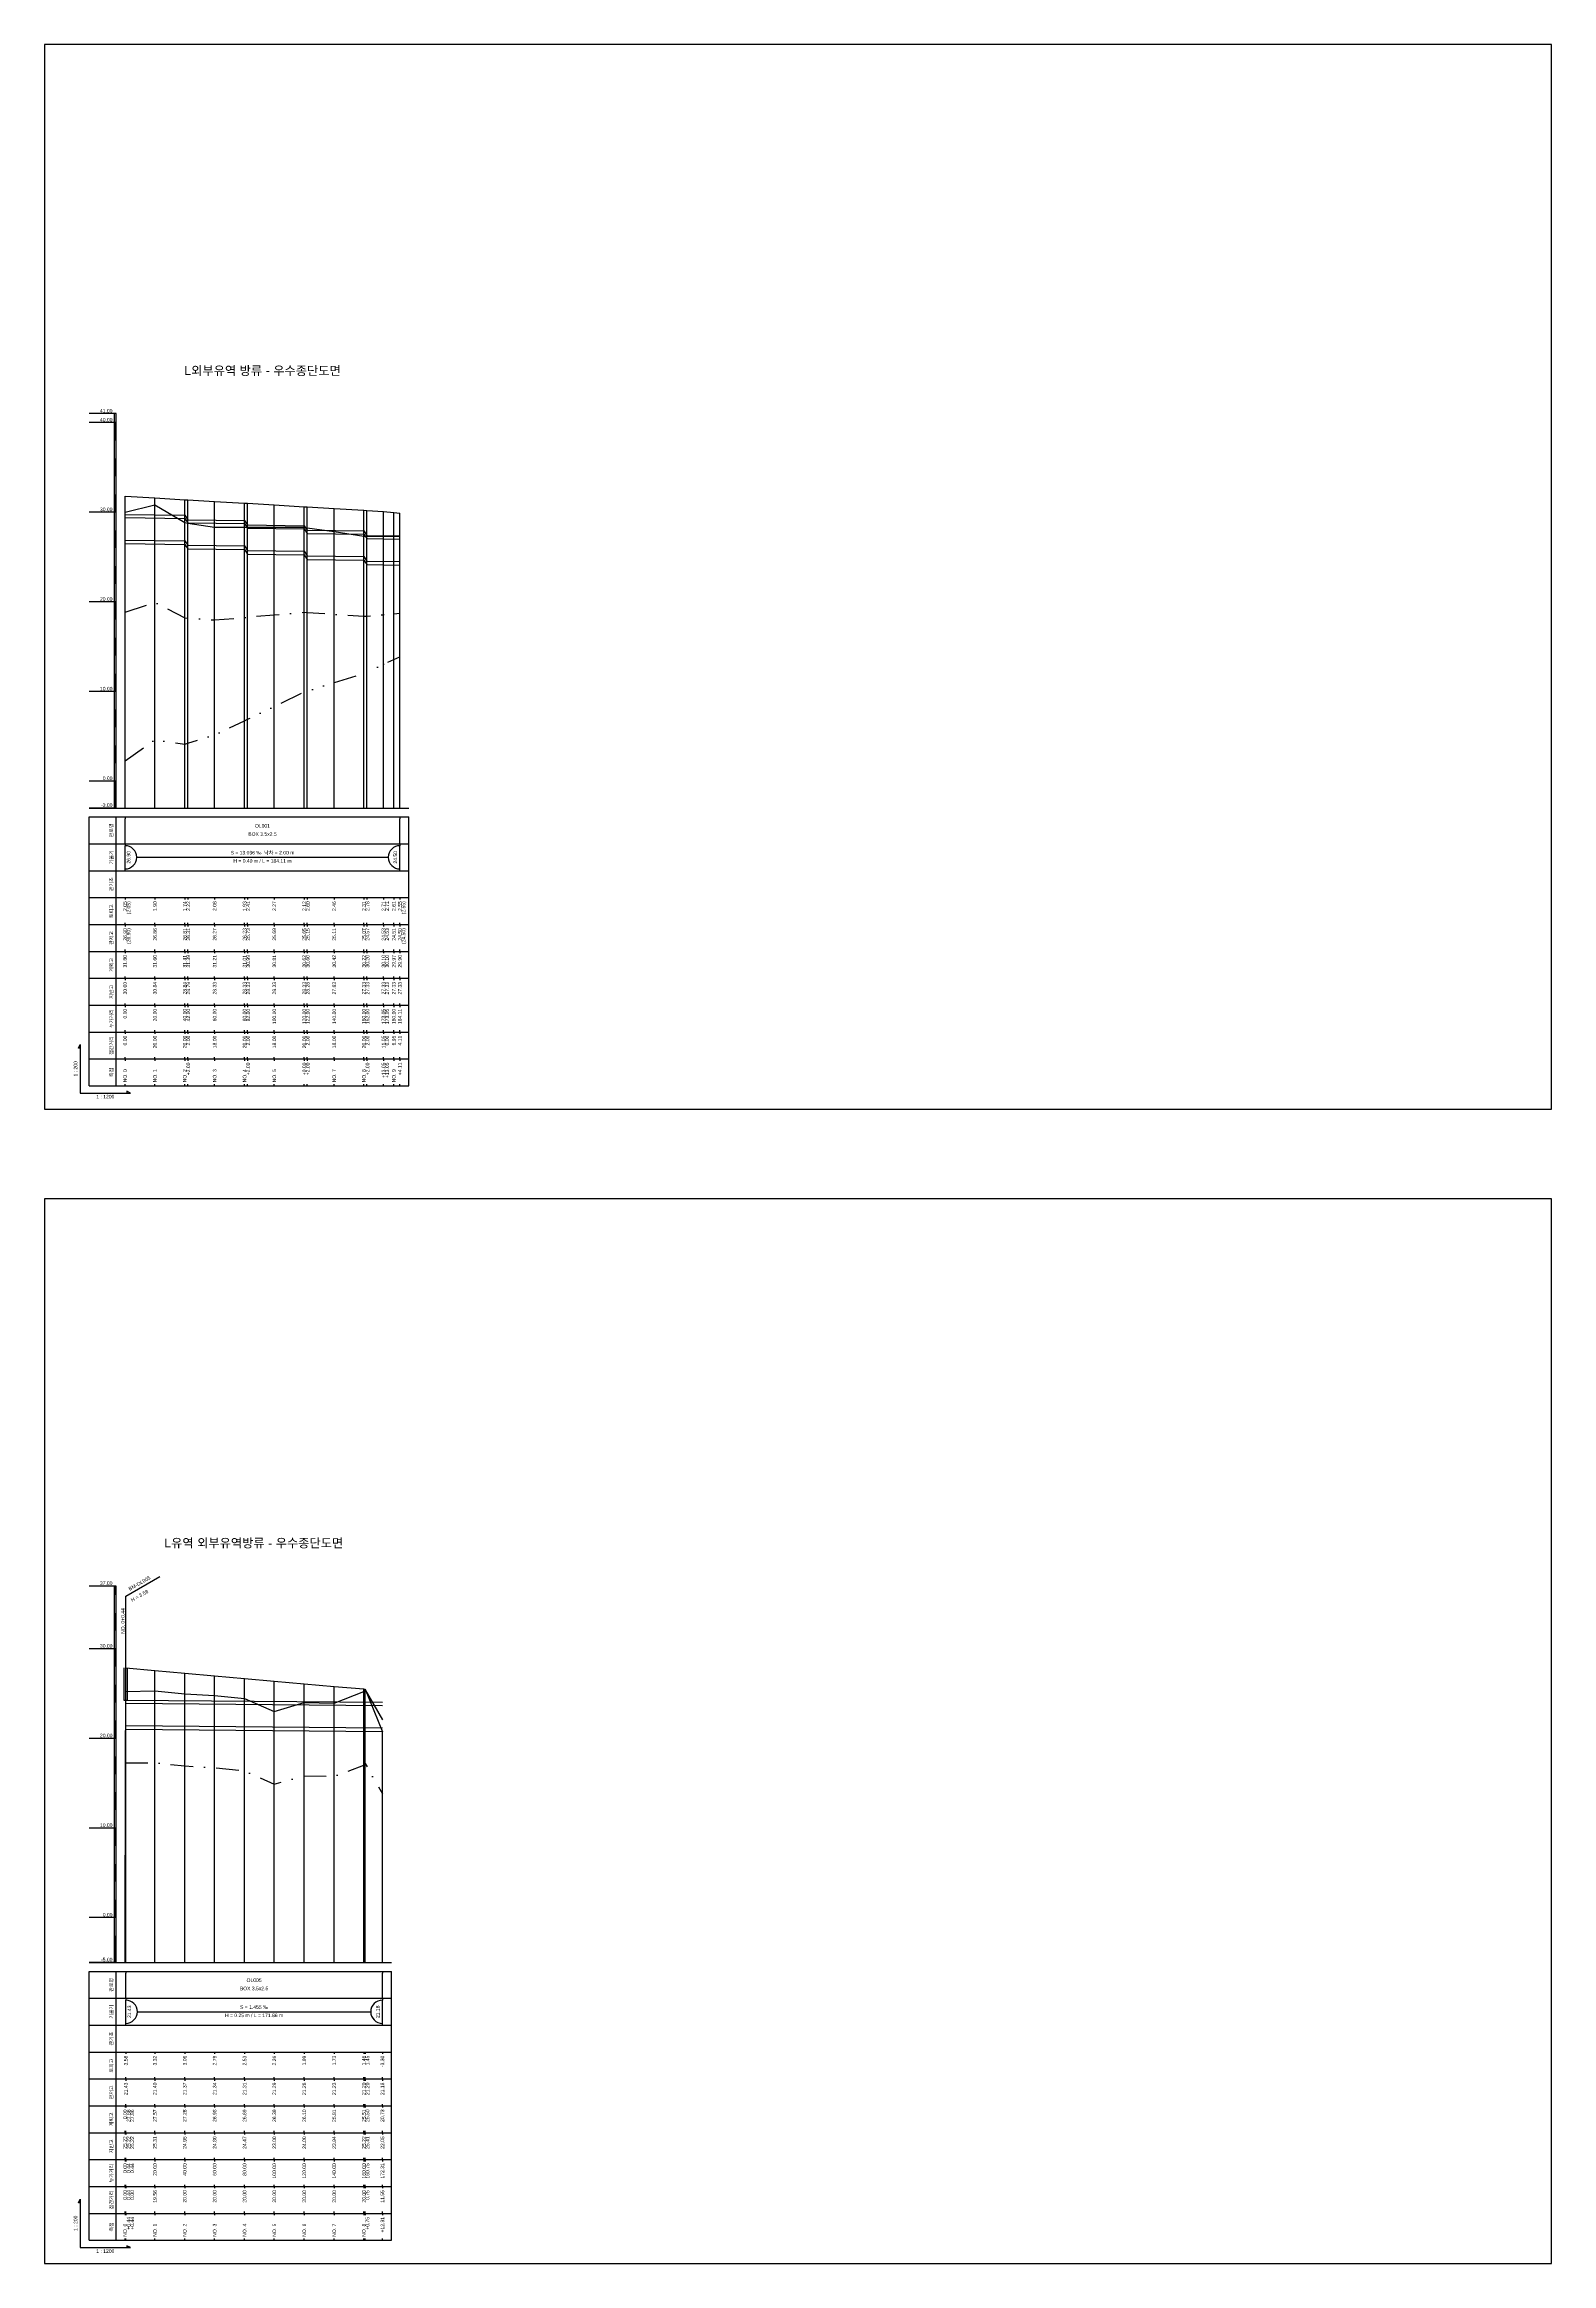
# Model space of a CAD drawing. Header units: millimetres. Extents: x -105495 to 3444, y -108190 to 2013.
# Drawn here: x 20 to 861, y -66332 to -65094 of the extents above; entities that cross this region are included whole.
import ezdxf
from ezdxf.enums import TextEntityAlignment as Align

# ---------------------------------------------------------------- set-up
doc = ezdxf.new("R2010")
doc.units = ezdxf.units.MM
doc.linetypes.add('DASHDOT', pattern=[25.4, 12.7, -6.35, 0, -6.35])
doc.linetypes.add('DIVIDE', pattern=[31.75, 12.7, -6.35, 0, -6.35, 0, -6.35])
for name, color, linetype in [('KZ_종단_계획선', 1, 'Continuous'), ('KZ_종단_관로', 4, 'Continuous'), ('KZ_종단_깃발', 7, 'Continuous'), ('KZ_종단_노선명', 7, 'Continuous'), ('KZ_종단_도각', 7, 'Continuous'), ('KZ_종단_맨홀', 4, 'Continuous'), ('KZ_종단_수직선', 7, 'Continuous'), ('KZ_종단_암선1', 56, 'DASHDOT'), ('KZ_종단_암선2', 4, 'DIVIDE'), ('KZ_종단_지반선', 3, 'Continuous'), ('KZ_종단_테이블문자', 7, 'Continuous'), ('KZ_종단_테이블선', 7, 'Continuous'), ('KZ_종단_폴대', 7, 'Continuous')]:
    doc.layers.add(name, color=color, linetype=linetype)
doc.styles.get("Standard").update_dxf_attribs({"font": 'arial.ttf'})

msp = doc.modelspace()

# ---------------------------------------------------------------- linework, layer by layer
at = {"layer": 'KZ_종단_계획선'}
for points in [[(65, -65346), (81.7, -65347), (98.3, -65348), (100, -65348.1), (115, -65349), (131.7, -65349.9), (133.3, -65350), (148.3, -65350.9), (165, -65351.9), (166.7, -65352), (181.7, -65352.9), (198.3, -65353.9), (200, -65354), (209.2, -65354.5), (209.2, -65354.5), (215, -65355.1), (218.4, -65355.5)], [(65, -66139), (65.4, -65999.7), (65.4, -65999.7), (81.7, -66001.1), (98.3, -66002.6), (115, -66004.1), (131.7, -66005.6), (148.3, -66007), (165, -66008.5), (181.7, -66010), (198.3, -66011.4), (199, -66011.5), (208.6, -66035.3)]]:
    msp.add_lwpolyline(points, dxfattribs=at)
at = {"layer": 'KZ_종단_관로'}
for points in [[(65, -65356.2), (98.3, -65356.7), (98.3, -65356.7), (100, -65359.2), (100, -65359.2), (131.7, -65359.6), (131.7, -65359.6), (133.3, -65362.1), (133.3, -65362.1), (165, -65362.5), (165, -65362.5), (166.7, -65365), (166.7, -65365), (198.3, -65365.4), (198.3, -65365.4), (200, -65367.9), (200, -65367.9), (218.4, -65368.2)], [(65, -65358), (98.3, -65358.4), (98.3, -65358.4), (100, -65360.9), (100, -65360.9), (131.7, -65361.3), (131.7, -65361.3), (133.3, -65363.8), (133.3, -65363.8), (165, -65364.3), (165, -65364.3), (166.7, -65366.8), (166.7, -65366.8), (198.3, -65367.2), (198.3, -65367.2), (200, -65369.7), (200, -65369.7), (218.4, -65370)], [(65, -65370.5), (98.3, -65370.9), (98.3, -65370.9), (100, -65373.4), (100, -65373.4), (131.7, -65373.8), (131.7, -65373.8), (133.3, -65376.3), (133.3, -65376.3), (165, -65376.8), (165, -65376.8), (166.7, -65379.3), (166.7, -65379.3), (198.3, -65379.7), (198.3, -65379.7), (200, -65382.2), (200, -65382.2), (218.4, -65382.5)], [(65, -65372.5), (98.3, -65372.9), (98.3, -65372.9), (100, -65375.4), (100, -65375.4), (131.7, -65375.8), (131.7, -65375.8), (133.3, -65378.3), (133.3, -65378.3), (165, -65378.8), (165, -65378.8), (166.7, -65381.3), (166.7, -65381.3), (198.3, -65381.7), (198.3, -65381.7), (200, -65384.2), (200, -65384.2), (218.4, -65384.5)], [(65.4, -66017.6), (208.6, -66018.8)], [(65.4, -66019.3), (208.6, -66020.6)], [(65.4, -66031.8), (208.6, -66033.1)], [(65.4, -66033.8), (208.6, -66035.1)]]:
    msp.add_lwpolyline(points, dxfattribs=at)
at = {"layer": 'KZ_종단_깃발'}
for p, q in [((65.4, -65959.7), (84.4, -65948.7)), ((65.4, -66164), (65.4, -65959.7))]:
    msp.add_line(p, q, dxfattribs=at)
at = {"layer": 'KZ_종단_도각'}
for points in [[(20, -65688), (861, -65688), (861, -65094), (20, -65094)], [(20, -66332), (861, -66332), (861, -65738), (20, -65738)]]:
    msp.add_lwpolyline(points, close=True, dxfattribs=at)
at = {"layer": 'KZ_종단_맨홀'}
msp.add_lwpolyline([(64.4, -65999.7), (64.4, -66017.6), (66.4, -66017.6), (66.4, -65999.7)], dxfattribs=at)
at = {"layer": 'KZ_종단_수직선'}
for p, q in [((65, -65520), (65, -65346)), ((81.7, -65520), (81.7, -65347)), ((98.3, -65520), (98.3, -65348)), ((100, -65520), (100, -65348.1)), ((115, -65520), (115, -65349)), ((131.7, -65520), (131.7, -65349.9)), ((133.3, -65520), (133.3, -65350)), ((148.3, -65520), (148.3, -65350.9)), ((165, -65520), (165, -65351.9)), ((166.7, -65520), (166.7, -65352)), ((181.7, -65520), (181.7, -65352.9)), ((198.3, -65520), (198.3, -65353.9)), ((200, -65520), (200, -65354)), ((209.2, -65520), (209.2, -65354.5)), ((209.2, -65520), (209.2, -65354.5)), ((215, -65520), (215, -65355.1)), ((218.4, -65520), (218.4, -65355.5)), ((65.4, -66164), (65.4, -65999.7)), ((65.4, -66164), (65.4, -65999.7)), ((81.7, -66164), (81.7, -66001.1)), ((98.3, -66164), (98.3, -66002.6)), ((115, -66164), (115, -66004.1)), ((131.7, -66164), (131.7, -66005.6)), ((148.3, -66164), (148.3, -66007)), ((165, -66164), (165, -66008.5)), ((181.7, -66164), (181.7, -66010)), ((198.3, -66164), (198.3, -66011.4)), ((199, -66164), (199, -66011.5)), ((208.6, -66164), (208.6, -66035.3)), ((65, -66164), (65, -66139))]:
    msp.add_line(p, q, dxfattribs=at)
at = {"layer": 'KZ_종단_암선1', "flags": 128}
for points in [[(65, -65410.8), (81.7, -65405.3), (98.3, -65413.9), (100, -65414.1), (115, -65415.1), (131.7, -65413.7), (133.3, -65413.5), (148.3, -65412.2), (165, -65410.8), (166.7, -65410.9), (181.7, -65411.9), (198.3, -65413), (200, -65412.9), (209.2, -65412.1), (209.2, -65412.1), (215, -65411.6), (218.4, -65411.3)], [(65, -66052.7), (65.4, -66052.7), (65.4, -66052.7), (81.7, -66052.5), (98.3, -66054.4), (115, -66055.3), (131.7, -66057.1), (148.3, -66064.6), (165, -66059.8), (181.7, -66060.2), (198.3, -66053.9), (199, -66053), (208.6, -66069.9)]]:
    msp.add_lwpolyline(points, dxfattribs=at)
at = {"layer": 'KZ_종단_암선2', "flags": 128}
msp.add_lwpolyline([(65, -65493.7), (81.7, -65481.9), (98.3, -65484.4), (100, -65483.8), (115, -65479.2), (131.7, -65471.3), (133.3, -65470.5), (148.3, -65463.3), (165, -65455.3), (166.7, -65454.8), (181.7, -65450), (198.3, -65444.8), (200, -65444), (209.2, -65439.8), (209.2, -65439.8), (215, -65437.2), (218.4, -65435.6)], dxfattribs=at)
at = {"layer": 'KZ_종단_지반선', "flags": 128}
for points in [[(65, -65355), (81.7, -65350.8), (98.3, -65360.8), (100, -65361.1), (115, -65363.4), (131.7, -65363.4), (133.3, -65363.4), (148.3, -65363.4), (165, -65363.4), (166.7, -65363.6), (181.7, -65365.8), (198.3, -65368.3), (200, -65368.3), (209.2, -65368.3), (209.2, -65368.3), (215, -65368.3), (218.4, -65368.3)], [(65, -66012.9), (65.4, -66012.9), (65.4, -66012.9), (81.7, -66012.5), (98.3, -66014.2), (115, -66015), (131.7, -66016.7), (148.3, -66024), (165, -66019), (181.7, -66019.3), (198.3, -66012.9), (199, -66012), (208.6, -66028.7)]]:
    msp.add_lwpolyline(points, dxfattribs=at)
at = {"layer": 'KZ_종단_테이블문자'}
for p, q in [((65, -65525), (65, -65526)), ((65, -65539), (65, -65526)), ((218.4, -65525), (218.4, -65526)), ((218.4, -65539), (218.4, -65526)), ((65, -65540), (65, -65539)), ((218.4, -65540), (218.4, -65539)), ((65, -65540), (65, -65541)), ((65, -65554), (65, -65541)), ((71.4, -65547.5), (212, -65547.5)), ((218.4, -65540), (218.4, -65541)), ((218.4, -65554), (218.4, -65541)), ((65, -65555), (65, -65554)), ((218.4, -65555), (218.4, -65554)), ((65.4, -66169), (65.4, -66170)), ((65.4, -66183), (65.4, -66170)), ((208.6, -66169), (208.6, -66170)), ((208.6, -66183), (208.6, -66170)), ((65.4, -66184), (65.4, -66183)), ((208.6, -66184), (208.6, -66183)), ((65.4, -66184), (65.4, -66185)), ((65.4, -66198), (65.4, -66185)), ((71.8, -66191.5), (202.2, -66191.5)), ((208.6, -66184), (208.6, -66185)), ((208.6, -66198), (208.6, -66185)), ((65.4, -66199), (65.4, -66198)), ((208.6, -66199), (208.6, -66198))]:
    msp.add_line(p, q, dxfattribs=at)
for centre, start, end in [((65, -65547.5), 270, 90), ((218.4, -65547.5), 90, 270), ((65.4, -66191.5), 270, 90), ((208.6, -66191.5), 90, 270)]:
    msp.add_arc(centre, 6.5, start, end, dxfattribs=at)
at = {"layer": 'KZ_종단_테이블선'}
for p, q in [((45, -65520), (223.4, -65520)), ((45, -65540), (45, -65525)), ((45, -65525), (223.4, -65525)), ((60, -65540), (60, -65525)), ((223.4, -65540), (223.4, -65525)), ((45, -65555), (45, -65540)), ((45, -65540), (223.4, -65540)), ((60, -65555), (60, -65540)), ((223.4, -65555), (223.4, -65540)), ((45, -65570), (45, -65555)), ((45, -65555), (223.4, -65555)), ((60, -65570), (60, -65555)), ((223.4, -65570), (223.4, -65555)), ((45, -65585), (45, -65570)), ((45, -65570), (223.4, -65570)), ((60, -65585), (60, -65570)), ((65, -65570), (65, -65571)), ((81.7, -65570), (81.7, -65571)), ((98.3, -65570), (98.3, -65571)), ((100, -65570), (100, -65571)), ((115, -65570), (115, -65571)), ((131.7, -65570), (131.7, -65571)), ((133.3, -65570), (133.3, -65571)), ((148.3, -65570), (148.3, -65571)), ((165, -65570), (165, -65571)), ((166.7, -65570), (166.7, -65571)), ((181.7, -65570), (181.7, -65571)), ((198.3, -65570), (198.3, -65571)), ((200, -65570), (200, -65571)), ((209.2, -65570), (209.2, -65571)), ((209.2, -65570), (209.2, -65571)), ((215, -65570), (215, -65571)), ((218.4, -65570), (218.4, -65571)), ((223.4, -65585), (223.4, -65570)), ((45, -65600), (45, -65585)), ((45, -65585), (223.4, -65585)), ((60, -65600), (60, -65585)), ((65, -65585), (65, -65584)), ((65, -65585), (65, -65586)), ((81.7, -65585), (81.7, -65584)), ((81.7, -65585), (81.7, -65586)), ((98.3, -65585), (98.3, -65584)), ((98.3, -65585), (98.3, -65586)), ((100, -65585), (100, -65584)), ((100, -65585), (100, -65586)), ((115, -65585), (115, -65584)), ((115, -65585), (115, -65586)), ((131.7, -65585), (131.7, -65584)), ((131.7, -65585), (131.7, -65586)), ((133.3, -65585), (133.3, -65584)), ((133.3, -65585), (133.3, -65586)), ((148.3, -65585), (148.3, -65584)), ((148.3, -65585), (148.3, -65586)), ((165, -65585), (165, -65584)), ((165, -65585), (165, -65586)), ((166.7, -65585), (166.7, -65584)), ((166.7, -65585), (166.7, -65586)), ((181.7, -65585), (181.7, -65584)), ((181.7, -65585), (181.7, -65586)), ((198.3, -65585), (198.3, -65584)), ((198.3, -65585), (198.3, -65586)), ((200, -65585), (200, -65584)), ((200, -65585), (200, -65586)), ((209.2, -65585), (209.2, -65584)), ((209.2, -65585), (209.2, -65584)), ((209.2, -65585), (209.2, -65586)), ((209.2, -65585), (209.2, -65586)), ((215, -65585), (215, -65584)), ((215, -65585), (215, -65586)), ((218.4, -65585), (218.4, -65584)), ((218.4, -65585), (218.4, -65586)), ((223.4, -65600), (223.4, -65585)), ((45, -65615), (45, -65600)), ((45, -65600), (223.4, -65600)), ((60, -65615), (60, -65600)), ((65, -65600), (65, -65599)), ((65, -65600), (65, -65601)), ((81.7, -65600), (81.7, -65599)), ((81.7, -65600), (81.7, -65601)), ((98.3, -65600), (98.3, -65599)), ((98.3, -65600), (98.3, -65601)), ((100, -65600), (100, -65599)), ((100, -65600), (100, -65601)), ((115, -65600), (115, -65599)), ((115, -65600), (115, -65601)), ((131.7, -65600), (131.7, -65599)), ((131.7, -65600), (131.7, -65601)), ((133.3, -65600), (133.3, -65599)), ((133.3, -65600), (133.3, -65601)), ((148.3, -65600), (148.3, -65599)), ((148.3, -65600), (148.3, -65601)), ((165, -65600), (165, -65599)), ((165, -65600), (165, -65601)), ((166.7, -65600), (166.7, -65599)), ((166.7, -65600), (166.7, -65601)), ((181.7, -65600), (181.7, -65599)), ((181.7, -65600), (181.7, -65601)), ((198.3, -65600), (198.3, -65599)), ((198.3, -65600), (198.3, -65601)), ((200, -65600), (200, -65599)), ((200, -65600), (200, -65601)), ((209.2, -65600), (209.2, -65599)), ((209.2, -65600), (209.2, -65599)), ((209.2, -65600), (209.2, -65601)), ((209.2, -65600), (209.2, -65601)), ((215, -65600), (215, -65599)), ((215, -65600), (215, -65601)), ((218.4, -65600), (218.4, -65599)), ((218.4, -65600), (218.4, -65601)), ((223.4, -65615), (223.4, -65600)), ((65, -65615), (65, -65614)), ((81.7, -65615), (81.7, -65614)), ((98.3, -65615), (98.3, -65614)), ((100, -65615), (100, -65614)), ((115, -65615), (115, -65614)), ((131.7, -65615), (131.7, -65614)), ((133.3, -65615), (133.3, -65614)), ((148.3, -65615), (148.3, -65614)), ((165, -65615), (165, -65614)), ((166.7, -65615), (166.7, -65614)), ((181.7, -65615), (181.7, -65614)), ((198.3, -65615), (198.3, -65614)), ((200, -65615), (200, -65614)), ((209.2, -65615), (209.2, -65614)), ((209.2, -65615), (209.2, -65614)), ((215, -65615), (215, -65614)), ((218.4, -65615), (218.4, -65614)), ((45, -65630), (45, -65615)), ((45, -65615), (223.4, -65615)), ((60, -65630), (60, -65615)), ((65, -65615), (65, -65616)), ((81.7, -65615), (81.7, -65616)), ((98.3, -65615), (98.3, -65616)), ((100, -65615), (100, -65616)), ((115, -65615), (115, -65616)), ((131.7, -65615), (131.7, -65616)), ((133.3, -65615), (133.3, -65616)), ((148.3, -65615), (148.3, -65616)), ((165, -65615), (165, -65616)), ((166.7, -65615), (166.7, -65616)), ((181.7, -65615), (181.7, -65616)), ((198.3, -65615), (198.3, -65616)), ((200, -65615), (200, -65616)), ((209.2, -65615), (209.2, -65616)), ((209.2, -65615), (209.2, -65616)), ((215, -65615), (215, -65616)), ((218.4, -65615), (218.4, -65616)), ((223.4, -65630), (223.4, -65615)), ((45, -65645), (45, -65630)), ((45, -65630), (223.4, -65630)), ((60, -65645), (60, -65630)), ((65, -65630), (65, -65629)), ((65, -65630), (65, -65631)), ((81.7, -65630), (81.7, -65629)), ((81.7, -65630), (81.7, -65631)), ((98.3, -65630), (98.3, -65629)), ((98.3, -65630), (98.3, -65631)), ((100, -65630), (100, -65629)), ((100, -65630), (100, -65631)), ((115, -65630), (115, -65629)), ((115, -65630), (115, -65631)), ((131.7, -65630), (131.7, -65629)), ((131.7, -65630), (131.7, -65631)), ((133.3, -65630), (133.3, -65629)), ((133.3, -65630), (133.3, -65631)), ((148.3, -65630), (148.3, -65629)), ((148.3, -65630), (148.3, -65631)), ((165, -65630), (165, -65629)), ((165, -65630), (165, -65631)), ((166.7, -65630), (166.7, -65629)), ((166.7, -65630), (166.7, -65631)), ((181.7, -65630), (181.7, -65629)), ((181.7, -65630), (181.7, -65631)), ((198.3, -65630), (198.3, -65629)), ((198.3, -65630), (198.3, -65631)), ((200, -65630), (200, -65629)), ((200, -65630), (200, -65631)), ((209.2, -65630), (209.2, -65629)), ((209.2, -65630), (209.2, -65629)), ((209.2, -65630), (209.2, -65631)), ((209.2, -65630), (209.2, -65631)), ((215, -65630), (215, -65629)), ((215, -65630), (215, -65631)), ((218.4, -65630), (218.4, -65629)), ((218.4, -65630), (218.4, -65631)), ((223.4, -65645), (223.4, -65630)), ((45, -65660), (45, -65645)), ((45, -65645), (223.4, -65645)), ((60, -65660), (60, -65645)), ((65, -65645), (65, -65644)), ((65, -65645), (65, -65646)), ((81.7, -65645), (81.7, -65644)), ((81.7, -65645), (81.7, -65646)), ((98.3, -65645), (98.3, -65644)), ((98.3, -65645), (98.3, -65646)), ((100, -65645), (100, -65644)), ((100, -65645), (100, -65646)), ((115, -65645), (115, -65644)), ((115, -65645), (115, -65646)), ((131.7, -65645), (131.7, -65644)), ((131.7, -65645), (131.7, -65646)), ((133.3, -65645), (133.3, -65644)), ((133.3, -65645), (133.3, -65646)), ((148.3, -65645), (148.3, -65644)), ((148.3, -65645), (148.3, -65646)), ((165, -65645), (165, -65644)), ((165, -65645), (165, -65646)), ((166.7, -65645), (166.7, -65644)), ((166.7, -65645), (166.7, -65646)), ((181.7, -65645), (181.7, -65644)), ((181.7, -65645), (181.7, -65646)), ((198.3, -65645), (198.3, -65644)), ((198.3, -65645), (198.3, -65646)), ((200, -65645), (200, -65644)), ((200, -65645), (200, -65646)), ((209.2, -65645), (209.2, -65644)), ((209.2, -65645), (209.2, -65644)), ((209.2, -65645), (209.2, -65646)), ((209.2, -65645), (209.2, -65646)), ((215, -65645), (215, -65644)), ((215, -65645), (215, -65646)), ((218.4, -65645), (218.4, -65644)), ((218.4, -65645), (218.4, -65646)), ((223.4, -65660), (223.4, -65645)), ((45, -65675), (45, -65660)), ((45, -65660), (223.4, -65660)), ((60, -65675), (60, -65660)), ((65, -65660), (65, -65659)), ((65, -65660), (65, -65661)), ((81.7, -65660), (81.7, -65659)), ((81.7, -65660), (81.7, -65661)), ((98.3, -65660), (98.3, -65659)), ((98.3, -65660), (98.3, -65661)), ((100, -65660), (100, -65659)), ((100, -65660), (100, -65661)), ((115, -65660), (115, -65659)), ((115, -65660), (115, -65661)), ((131.7, -65660), (131.7, -65659)), ((131.7, -65660), (131.7, -65661)), ((133.3, -65660), (133.3, -65659)), ((133.3, -65660), (133.3, -65661)), ((148.3, -65660), (148.3, -65659)), ((148.3, -65660), (148.3, -65661)), ((165, -65660), (165, -65659)), ((165, -65660), (165, -65661)), ((166.7, -65660), (166.7, -65659)), ((166.7, -65660), (166.7, -65661)), ((181.7, -65660), (181.7, -65659)), ((181.7, -65660), (181.7, -65661)), ((198.3, -65660), (198.3, -65659)), ((198.3, -65660), (198.3, -65661)), ((200, -65660), (200, -65659)), ((200, -65660), (200, -65661)), ((209.2, -65660), (209.2, -65659)), ((209.2, -65660), (209.2, -65659)), ((209.2, -65660), (209.2, -65661)), ((209.2, -65660), (209.2, -65661)), ((215, -65660), (215, -65659)), ((215, -65660), (215, -65661)), ((218.4, -65660), (218.4, -65659)), ((218.4, -65660), (218.4, -65661)), ((223.4, -65675), (223.4, -65660)), ((45, -65675), (223.4, -65675)), ((65, -65675), (65, -65674)), ((81.7, -65675), (81.7, -65674)), ((98.3, -65675), (98.3, -65674)), ((100, -65675), (100, -65674)), ((115, -65675), (115, -65674)), ((131.7, -65675), (131.7, -65674)), ((133.3, -65675), (133.3, -65674)), ((148.3, -65675), (148.3, -65674)), ((165, -65675), (165, -65674)), ((166.7, -65675), (166.7, -65674)), ((181.7, -65675), (181.7, -65674)), ((198.3, -65675), (198.3, -65674)), ((200, -65675), (200, -65674)), ((209.2, -65675), (209.2, -65674)), ((209.2, -65675), (209.2, -65674)), ((215, -65675), (215, -65674)), ((218.4, -65675), (218.4, -65674)), ((45, -66164), (213.6, -66164)), ((45, -66184), (45, -66169)), ((45, -66169), (213.6, -66169)), ((60, -66184), (60, -66169)), ((213.6, -66184), (213.6, -66169)), ((45, -66199), (45, -66184)), ((45, -66184), (213.6, -66184)), ((60, -66199), (60, -66184)), ((213.6, -66199), (213.6, -66184)), ((45, -66214), (45, -66199)), ((45, -66199), (213.6, -66199)), ((60, -66214), (60, -66199)), ((213.6, -66214), (213.6, -66199)), ((45, -66229), (45, -66214)), ((45, -66214), (213.6, -66214)), ((60, -66229), (60, -66214)), ((65.4, -66214), (65.4, -66215)), ((81.7, -66214), (81.7, -66215)), ((98.3, -66214), (98.3, -66215)), ((115, -66214), (115, -66215)), ((131.7, -66214), (131.7, -66215)), ((148.3, -66214), (148.3, -66215)), ((165, -66214), (165, -66215)), ((181.7, -66214), (181.7, -66215)), ((198.3, -66214), (198.3, -66215)), ((199, -66214), (199, -66215)), ((208.6, -66214), (208.6, -66215)), ((213.6, -66229), (213.6, -66214)), ((45, -66244), (45, -66229)), ((45, -66229), (213.6, -66229)), ((60, -66244), (60, -66229)), ((65.4, -66229), (65.4, -66228)), ((65.4, -66229), (65.4, -66230)), ((81.7, -66229), (81.7, -66228)), ((81.7, -66229), (81.7, -66230)), ((98.3, -66229), (98.3, -66228)), ((98.3, -66229), (98.3, -66230)), ((115, -66229), (115, -66228)), ((115, -66229), (115, -66230)), ((131.7, -66229), (131.7, -66228)), ((131.7, -66229), (131.7, -66230)), ((148.3, -66229), (148.3, -66228)), ((148.3, -66229), (148.3, -66230)), ((165, -66229), (165, -66228)), ((165, -66229), (165, -66230)), ((181.7, -66229), (181.7, -66228)), ((181.7, -66229), (181.7, -66230)), ((198.3, -66229), (198.3, -66228)), ((198.3, -66229), (198.3, -66230)), ((199, -66229), (199, -66228)), ((199, -66229), (199, -66230)), ((208.6, -66229), (208.6, -66228)), ((208.6, -66229), (208.6, -66230)), ((213.6, -66244), (213.6, -66229)), ((45, -66259), (45, -66244)), ((45, -66244), (213.6, -66244)), ((60, -66259), (60, -66244)), ((65, -66244), (65, -66245)), ((65.4, -66244), (65.4, -66243)), ((65.4, -66244), (65.4, -66245)), ((65.4, -66244), (65.4, -66245)), ((81.7, -66244), (81.7, -66243)), ((81.7, -66244), (81.7, -66245)), ((98.3, -66244), (98.3, -66243)), ((98.3, -66244), (98.3, -66245)), ((115, -66244), (115, -66243)), ((115, -66244), (115, -66245)), ((131.7, -66244), (131.7, -66243)), ((131.7, -66244), (131.7, -66245)), ((148.3, -66244), (148.3, -66243)), ((148.3, -66244), (148.3, -66245)), ((165, -66244), (165, -66243)), ((165, -66244), (165, -66245)), ((181.7, -66244), (181.7, -66243)), ((181.7, -66244), (181.7, -66245)), ((198.3, -66244), (198.3, -66243)), ((198.3, -66244), (198.3, -66245)), ((199, -66244), (199, -66243)), ((199, -66244), (199, -66245)), ((208.6, -66244), (208.6, -66243)), ((208.6, -66244), (208.6, -66245)), ((213.6, -66259), (213.6, -66244)), ((45, -66274), (45, -66259)), ((45, -66259), (213.6, -66259)), ((60, -66274), (60, -66259)), ((65, -66259), (65, -66258)), ((65, -66259), (65, -66260)), ((65.4, -66259), (65.4, -66258)), ((65.4, -66259), (65.4, -66258)), ((65.4, -66259), (65.4, -66260)), ((65.4, -66259), (65.4, -66260)), ((81.7, -66259), (81.7, -66258)), ((81.7, -66259), (81.7, -66260)), ((98.3, -66259), (98.3, -66258)), ((98.3, -66259), (98.3, -66260)), ((115, -66259), (115, -66258)), ((115, -66259), (115, -66260)), ((131.7, -66259), (131.7, -66258)), ((131.7, -66259), (131.7, -66260)), ((148.3, -66259), (148.3, -66258)), ((148.3, -66259), (148.3, -66260)), ((165, -66259), (165, -66258)), ((165, -66259), (165, -66260)), ((181.7, -66259), (181.7, -66258)), ((181.7, -66259), (181.7, -66260)), ((198.3, -66259), (198.3, -66258)), ((198.3, -66259), (198.3, -66260)), ((199, -66259), (199, -66258)), ((199, -66259), (199, -66260)), ((208.6, -66259), (208.6, -66258)), ((208.6, -66259), (208.6, -66260)), ((213.6, -66274), (213.6, -66259)), ((45, -66289), (45, -66274)), ((45, -66274), (213.6, -66274)), ((60, -66289), (60, -66274)), ((65, -66274), (65, -66273)), ((65, -66274), (65, -66275)), ((65.4, -66274), (65.4, -66273)), ((65.4, -66274), (65.4, -66273)), ((65.4, -66274), (65.4, -66275)), ((65.4, -66274), (65.4, -66275)), ((81.7, -66274), (81.7, -66273)), ((81.7, -66274), (81.7, -66275)), ((98.3, -66274), (98.3, -66273)), ((98.3, -66274), (98.3, -66275)), ((115, -66274), (115, -66273)), ((115, -66274), (115, -66275)), ((131.7, -66274), (131.7, -66273)), ((131.7, -66274), (131.7, -66275)), ((148.3, -66274), (148.3, -66273)), ((148.3, -66274), (148.3, -66275)), ((165, -66274), (165, -66273)), ((165, -66274), (165, -66275)), ((181.7, -66274), (181.7, -66273)), ((181.7, -66274), (181.7, -66275)), ((198.3, -66274), (198.3, -66273)), ((198.3, -66274), (198.3, -66275)), ((199, -66274), (199, -66273)), ((199, -66274), (199, -66275)), ((208.6, -66274), (208.6, -66273)), ((208.6, -66274), (208.6, -66275)), ((213.6, -66289), (213.6, -66274)), ((45, -66304), (45, -66289)), ((45, -66289), (213.6, -66289)), ((60, -66304), (60, -66289)), ((65, -66289), (65, -66288)), ((65, -66289), (65, -66290)), ((65.4, -66289), (65.4, -66288)), ((65.4, -66289), (65.4, -66288)), ((65.4, -66289), (65.4, -66290)), ((65.4, -66289), (65.4, -66290)), ((81.7, -66289), (81.7, -66288)), ((81.7, -66289), (81.7, -66290)), ((98.3, -66289), (98.3, -66288)), ((98.3, -66289), (98.3, -66290)), ((115, -66289), (115, -66288)), ((115, -66289), (115, -66290)), ((131.7, -66289), (131.7, -66288)), ((131.7, -66289), (131.7, -66290)), ((148.3, -66289), (148.3, -66288)), ((148.3, -66289), (148.3, -66290)), ((165, -66289), (165, -66288)), ((165, -66289), (165, -66290)), ((181.7, -66289), (181.7, -66288)), ((181.7, -66289), (181.7, -66290)), ((198.3, -66289), (198.3, -66288)), ((198.3, -66289), (198.3, -66290)), ((199, -66289), (199, -66288)), ((199, -66289), (199, -66290)), ((208.6, -66289), (208.6, -66288)), ((208.6, -66289), (208.6, -66290)), ((213.6, -66304), (213.6, -66289)), ((45, -66319), (45, -66304)), ((45, -66304), (213.6, -66304)), ((60, -66319), (60, -66304)), ((65, -66304), (65, -66303)), ((65, -66304), (65, -66305)), ((65.4, -66304), (65.4, -66303)), ((65.4, -66304), (65.4, -66303)), ((65.4, -66304), (65.4, -66305)), ((65.4, -66304), (65.4, -66305)), ((81.7, -66304), (81.7, -66303)), ((81.7, -66304), (81.7, -66305)), ((98.3, -66304), (98.3, -66303)), ((98.3, -66304), (98.3, -66305)), ((115, -66304), (115, -66303)), ((115, -66304), (115, -66305)), ((131.7, -66304), (131.7, -66303)), ((131.7, -66304), (131.7, -66305)), ((148.3, -66304), (148.3, -66303)), ((148.3, -66304), (148.3, -66305)), ((165, -66304), (165, -66303)), ((165, -66304), (165, -66305)), ((181.7, -66304), (181.7, -66303)), ((181.7, -66304), (181.7, -66305)), ((198.3, -66304), (198.3, -66303)), ((198.3, -66304), (198.3, -66305)), ((199, -66304), (199, -66303)), ((199, -66304), (199, -66305)), ((208.6, -66304), (208.6, -66303)), ((208.6, -66304), (208.6, -66305)), ((213.6, -66319), (213.6, -66304)), ((45, -66319), (213.6, -66319)), ((65, -66319), (65, -66318)), ((65.4, -66319), (65.4, -66318)), ((65.4, -66319), (65.4, -66318)), ((81.7, -66319), (81.7, -66318)), ((98.3, -66319), (98.3, -66318)), ((115, -66319), (115, -66318)), ((131.7, -66319), (131.7, -66318)), ((148.3, -66319), (148.3, -66318)), ((165, -66319), (165, -66318)), ((181.7, -66319), (181.7, -66318)), ((198.3, -66319), (198.3, -66318)), ((199, -66319), (199, -66318)), ((208.6, -66319), (208.6, -66318))]:
    msp.add_line(p, q, dxfattribs=at)
for points in [[(40, -65654), (39, -65654), (40, -65652), (40, -65679), (68, -65679), (66, -65678), (66, -65679)], [(40, -66298), (39, -66298), (40, -66296), (40, -66323), (68, -66323), (66, -66322), (66, -66323)]]:
    msp.add_lwpolyline(points, dxfattribs=at)
at = {"layer": 'KZ_종단_폴대'}
for p, q in [((60, -65300), (45, -65300)), ((60, -65305), (45, -65305)), ((60, -65355), (45, -65355)), ((60, -65405), (45, -65405)), ((60, -65455), (45, -65455)), ((60, -65505), (45, -65505)), ((60, -65520), (45, -65520)), ((60, -65954), (45, -65954)), ((60, -65989), (45, -65989)), ((60, -66039), (45, -66039)), ((60, -66089), (45, -66089)), ((60, -66139), (45, -66139)), ((60, -66164), (45, -66164))]:
    msp.add_line(p, q, dxfattribs=at)
for points in [[(60, -65520), (60, -65300), (59, -65300), (59, -65520), (60, -65520)], [(60, -66164), (60, -65954), (59, -65954), (59, -66164), (60, -66164)]]:
    msp.add_lwpolyline(points, dxfattribs=at)
at = {"layer": 'KZ_종단_폴대', "const_width": 1}
for points in [[(59.5, -65315), (59.5, -65305)], [(59.5, -65335), (59.5, -65325)], [(59.5, -65355), (59.5, -65345)], [(59.5, -65375), (59.5, -65365)], [(59.5, -65395), (59.5, -65385)], [(59.5, -65415), (59.5, -65405)], [(59.5, -65435), (59.5, -65425)], [(59.5, -65455), (59.5, -65445)], [(59.5, -65475), (59.5, -65465)], [(59.5, -65495), (59.5, -65485)], [(59.5, -65520), (59.5, -65505)], [(59.5, -65959), (59.5, -65954)], [(59.5, -65979), (59.5, -65969)], [(59.5, -65999), (59.5, -65989)], [(59.5, -66019), (59.5, -66009)], [(59.5, -66039), (59.5, -66029)], [(59.5, -66059), (59.5, -66049)], [(59.5, -66079), (59.5, -66069)], [(59.5, -66099), (59.5, -66089)], [(59.5, -66119), (59.5, -66109)], [(59.5, -66139), (59.5, -66129)], [(59.5, -66164), (59.5, -66149)]]:
    msp.add_lwpolyline(points, dxfattribs=at)

# ---------------------------------------------------------------- texts
at = {"layer": 'KZ_종단_깃발'}
for s, rotation, p in [('BM-OL005', 30, (68, -65957.2)), ('NO. 0+0.44', 90, (65.4, -65980.7))]:
    msp.add_text(s, height=2, rotation=rotation, dxfattribs=at).set_placement(p, align=Align.BOTTOM_LEFT)
msp.add_text('H = 3.58', height=2, rotation=30, dxfattribs=at).set_placement((68, -65961.2), align=Align.TOP_LEFT)
at = {"layer": 'KZ_종단_노선명'}
for s, p in [('L외부유역 방류 - 우수종단도면', (141.7, -65280)), ('L유역 외부유역방류 - 우수종단도면', (136.8, -65934))]:
    msp.add_text(s, height=5, dxfattribs=at).set_placement(p, align=Align.BOTTOM_CENTER)
at = {"layer": 'KZ_종단_테이블문자'}
for s, p in [('BOX 3.5x2.5', (141.7, -65533.5)), ('H = 0.40 m / L = 184.11 m', (141.7, -65548.5)), ('BOX 3.5x2.5', (137, -66177.5)), ('H = 0.25 m / L = 171.86 m', (137, -66192.5))]:
    msp.add_text(s, height=2, dxfattribs=at).set_placement(p, align=Align.TOP_CENTER)
for s, p in [('OL001', (141.7, -65531.5)), ('S = 13.036 ‰  낙차 = 2.00 m', (141.7, -65546.5)), ('OL005', (137, -66175.5)), ('S = 1.455 ‰', (137, -66190.5))]:
    msp.add_text(s, height=2, dxfattribs=at).set_placement(p, align=Align.BOTTOM_CENTER)
for s, p in [('26.90', (66, -65547.5)), ('21.43', (66.4, -66191.5))]:
    msp.add_text(s, height=2, rotation=90, dxfattribs=at).set_placement(p, align=Align.TOP_CENTER)
for s, p in [('24.50', (217.4, -65547.5)), ('21.18', (207.6, -66191.5))]:
    msp.add_text(s, height=2, rotation=90, dxfattribs=at).set_placement(p, align=Align.BOTTOM_CENTER)
for s, p in [('2.05', (65, -65572)), ('(2.05)', (67, -65572)), ('1.90', (81.7, -65572)), ('1.74', (98.3, -65572)), ('2.22', (100.3, -65572)), ('2.08', (115, -65572)), ('1.93', (131.7, -65572)), ('2.41', (133.7, -65572)), ('2.27', (148.3, -65572)), ('2.12', (165, -65572)), ('2.60', (167, -65572)), ('2.46', (181.7, -65572)), ('2.31', (198.3, -65572)), ('2.78', (200.3, -65572)), ('2.71', (209.2, -65572)), ('2.71', (211.2, -65572)), ('2.61', (215, -65572)), ('2.55', (218.4, -65572)), ('(2.55)', (220.4, -65572)), ('26.90', (65, -65587)), ('(26.90)', (67, -65587)), ('26.86', (81.7, -65587)), ('26.81', (98.3, -65587)), ('26.31', (100.3, -65587)), ('26.27', (115, -65587)), ('26.23', (131.7, -65587)), ('25.73', (133.7, -65587)), ('25.69', (148.3, -65587)), ('25.65', (165, -65587)), ('25.15', (167, -65587)), ('25.11', (181.7, -65587)), ('25.07', (198.3, -65587)), ('24.57', (200.3, -65587)), ('24.53', (209.2, -65587)), ('24.53', (211.2, -65587)), ('24.51', (215, -65587)), ('24.50', (218.4, -65587)), ('(24.50)', (220.4, -65587)), ('31.80', (65, -65602)), ('31.60', (81.7, -65602)), ('31.41', (98.3, -65602)), ('31.39', (100.3, -65602)), ('31.21', (115, -65602)), ('31.01', (131.7, -65602)), ('30.99', (133.7, -65602)), ('30.81', (148.3, -65602)), ('30.62', (165, -65602)), ('30.60', (167, -65602)), ('30.42', (181.7, -65602)), ('30.22', (198.3, -65602)), ('30.20', (200.3, -65602)), ('30.10', (209.2, -65602)), ('30.10', (211.2, -65602)), ('29.97', (215, -65602)), ('29.90', (218.4, -65602)), ('30.00', (65, -65617)), ('30.84', (81.7, -65617)), ('28.84', (98.3, -65617)), ('28.79', (100.3, -65617)), ('28.33', (115, -65617)), ('28.33', (131.7, -65617)), ('28.33', (133.7, -65617)), ('28.33', (148.3, -65617)), ('28.33', (165, -65617)), ('28.28', (167, -65617)), ('27.83', (181.7, -65617)), ('27.33', (198.3, -65617)), ('27.33', (200.3, -65617)), ('27.33', (209.2, -65617)), ('27.33', (211.2, -65617)), ('27.33', (215, -65617)), ('27.33', (218.4, -65617)), ('0.00', (65, -65632)), ('20.00', (81.7, -65632)), ('40.00', (98.3, -65632)), ('42.00', (100.3, -65632)), ('60.00', (115, -65632)), ('80.00', (131.7, -65632)), ('82.00', (133.7, -65632)), ('100.00', (148.3, -65632)), ('120.00', (165, -65632)), ('122.00', (167, -65632)), ('140.00', (181.7, -65632)), ('160.00', (198.3, -65632)), ('162.00', (200.3, -65632)), ('173.05', (209.2, -65632)), ('173.05', (211.2, -65632)), ('180.00', (215, -65632)), ('184.11', (218.4, -65632)), ('0.00', (65, -65647)), ('20.00', (81.7, -65647)), ('20.00', (98.3, -65647)), ('2.00', (100.3, -65647)), ('18.00', (115, -65647)), ('20.00', (131.7, -65647)), ('2.00', (133.7, -65647)), ('18.00', (148.3, -65647)), ('20.00', (165, -65647)), ('2.00', (167, -65647)), ('18.00', (181.7, -65647)), ('20.00', (198.3, -65647)), ('2.00', (200.3, -65647)), ('11.05', (209.2, -65647)), ('0.00', (211.2, -65647)), ('6.95', (215, -65647)), ('4.11', (218.4, -65647)), ('+2.00', (100.3, -65662)), ('+2.00', (133.7, -65662)), ('+0.00', (165, -65662)), ('+2.00', (167, -65662)), ('+2.00', (200.3, -65662)), ('+13.05', (209.2, -65662)), ('+13.05', (211.2, -65662)), ('+4.11', (218.4, -65662)), ('3.58', (65.4, -66216)), ('3.32', (81.7, -66216)), ('3.06', (98.3, -66216)), ('2.79', (115, -66216)), ('2.53', (131.7, -66216)), ('2.26', (148.3, -66216)), ('1.99', (165, -66216)), ('1.73', (181.7, -66216)), ('1.46', (198.3, -66216)), ('1.45', (200.3, -66216)), ('-3.30', (208.6, -66216)), ('21.43', (65.4, -66231)), ('21.40', (81.7, -66231)), ('21.37', (98.3, -66231)), ('21.34', (115, -66231)), ('21.31', (131.7, -66231)), ('21.29', (148.3, -66231)), ('21.26', (165, -66231)), ('21.23', (181.7, -66231)), ('21.20', (198.3, -66231)), ('21.20', (200.3, -66231)), ('21.18', (208.6, -66231)), ('0.00', (65, -66246)), ('27.86', (67, -66246)), ('27.86', (69, -66246)), ('27.57', (81.7, -66246)), ('27.28', (98.3, -66246)), ('26.98', (115, -66246)), ('26.69', (131.7, -66246)), ('26.39', (148.3, -66246)), ('26.10', (165, -66246)), ('25.81', (181.7, -66246)), ('25.51', (198.3, -66246)), ('25.50', (200.3, -66246)), ('20.73', (208.6, -66246)), ('25.22', (65, -66261)), ('25.22', (67, -66261)), ('25.22', (69, -66261)), ('25.31', (81.7, -66261)), ('24.95', (98.3, -66261)), ('24.80', (115, -66261)), ('24.47', (131.7, -66261)), ('23.00', (148.3, -66261)), ('24.00', (165, -66261)), ('23.94', (181.7, -66261)), ('25.22', (198.3, -66261)), ('25.41', (200.3, -66261)), ('22.05', (208.6, -66261)), ('0.00', (65, -66276)), ('0.44', (67, -66276)), ('0.44', (69, -66276)), ('20.00', (81.7, -66276)), ('40.00', (98.3, -66276)), ('60.00', (115, -66276)), ('80.00', (131.7, -66276)), ('100.00', (148.3, -66276)), ('120.00', (165, -66276)), ('140.00', (181.7, -66276)), ('160.00', (198.3, -66276)), ('160.75', (200.3, -66276)), ('172.31', (208.6, -66276)), ('0.00', (65, -66291)), ('0.44', (67, -66291)), ('0.00', (69, -66291)), ('19.56', (81.7, -66291)), ('20.00', (98.3, -66291)), ('20.00', (115, -66291)), ('20.00', (131.7, -66291)), ('20.00', (148.3, -66291)), ('20.00', (165, -66291)), ('20.00', (181.7, -66291)), ('20.00', (198.3, -66291)), ('0.75', (200.3, -66291)), ('11.55', (208.6, -66291)), ('+0.44', (67, -66306)), ('+0.44', (69, -66306)), ('+0.75', (200.3, -66306)), ('+12.31', (208.6, -66306))]:
    msp.add_text(s, height=2, rotation=90, dxfattribs=at).set_placement(p, align=Align.MIDDLE_RIGHT)
for s, p in [('NO. 0', (65, -65673)), ('NO. 1', (81.7, -65673)), ('NO. 2', (98.3, -65673)), ('NO. 3', (115, -65673)), ('NO. 4', (131.7, -65673)), ('NO. 5', (148.3, -65673)), ('NO. 7', (181.7, -65673)), ('NO. 8', (198.3, -65673)), ('NO. 9', (215, -65673)), ('NO. 0', (65, -66317)), ('NO. 1', (81.7, -66317)), ('NO. 2', (98.3, -66317)), ('NO. 3', (115, -66317)), ('NO. 4', (131.7, -66317)), ('NO. 5', (148.3, -66317)), ('NO. 6', (165, -66317)), ('NO. 7', (181.7, -66317)), ('NO. 8', (198.3, -66317))]:
    msp.add_text(s, height=2, rotation=90, dxfattribs=at).set_placement(p, align=Align.MIDDLE_LEFT)
at = {"layer": 'KZ_종단_테이블선'}
for s, p in [('관로명', (59, -65532.5)), ('기울기', (59, -65547.5)), ('관기초', (59, -65562.5)), ('토피고', (59, -65577.5)), ('관저고', (59, -65592.5)), ('계획고', (59, -65607.5)), ('지반고', (59, -65622.5)), ('누가거리', (59, -65637.5)), ('점간거리', (59, -65652.5)), ('1 : 200', (39, -65665.5)), ('측점', (59, -65667.5)), ('관로명', (59, -66176.5)), ('기울기', (59, -66191.5)), ('관기초', (59, -66206.5)), ('토피고', (59, -66221.5)), ('관저고', (59, -66236.5)), ('계획고', (59, -66251.5)), ('지반고', (59, -66266.5)), ('누가거리', (59, -66281.5)), ('점간거리', (59, -66296.5)), ('1 : 200', (39, -66309.5)), ('측점', (59, -66311.5))]:
    msp.add_text(s, height=2, rotation=90, dxfattribs=at).set_placement(p, align=Align.BOTTOM_CENTER)
for p in [(54, -65680), (54, -66324)]:
    msp.add_text('1 : 1200', height=2, dxfattribs=at).set_placement(p, align=Align.TOP_CENTER)
at = {"layer": 'KZ_종단_폴대'}
for s, p in [('41.00', (58, -65300)), ('40.00', (58, -65305)), ('30.00', (58, -65355)), ('20.00', (58, -65405)), ('10.00', (58, -65455)), ('0.00', (58, -65505)), ('-3.00', (58, -65520)), ('37.00', (58, -65954)), ('30.00', (58, -65989)), ('20.00', (58, -66039)), ('10.00', (58, -66089)), ('0.00', (58, -66139)), ('-5.00', (58, -66164))]:
    msp.add_text(s, height=2, dxfattribs=at).set_placement(p, align=Align.BOTTOM_RIGHT)

doc.saveas('drawing.dxf')
